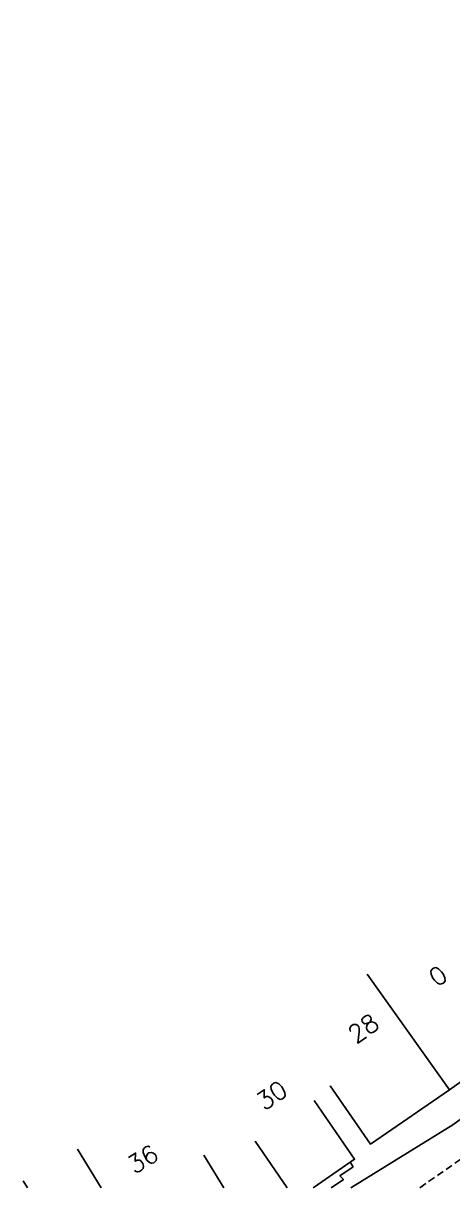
# Model space of a CAD drawing. Header units: millimetres. Extents: x 113000 to 114001, y 121999 to 123000.
# Drawn here: x 113541.7 to 113572, y 122000 to 122081.9 of the extents above; entities that cross this region are included whole.
import ezdxf
from ezdxf.enums import TextEntityAlignment as Align

# ---------------------------------------------------------------- set-up
doc = ezdxf.new("R2010")
doc.units = ezdxf.units.MM
doc.linetypes.add('DASHED', pattern=[0.75, 0.5, -0.25])
for name, color, linetype in [('W0001', 6, 'DASHED'), ('W0008', 7, 'CONTINUOUS'), ('W0100', 7, 'CONTINUOUS'), ('W0105', 7, 'CONTINUOUS'), ('W0991', 7, 'CONTINUOUS'), ('W1102', 7, 'CONTINUOUS')]:
    doc.layers.add(name, color=color, linetype=linetype)
doc.styles.get("Standard").update_dxf_attribs({"font": 'romans.shx', "width": 0.85})

msp = doc.modelspace()

# ---------------------------------------------------------------- linework, layer by layer
at = {"layer": 'W0001'}
msp.add_lwpolyline([(113569.647, 122000), (113576.214, 122004.573), (113596.497, 122020.301), (113613.78, 122033.821), (113627, 122043.698), (113643.491, 122057.177), (113671.276, 122079.886), (113690.291, 122095.517), (113705.177, 122108.057), (113712.117, 122114.622), (113717.99, 122122.376), (113728.179, 122141.289), (113742.033, 122166.742), (113750.664, 122182.567)], dxfattribs=at)
at = {"layer": 'W0008'}
msp.add_lwpolyline([(113700.405, 122107.102), (113687.283, 122096.397), (113675.136, 122086.307), (113662.243, 122075.748), (113649.774, 122065.525), (113643.849, 122060.762), (113642.101, 122059.332), (113637.816, 122055.772), (113635.603, 122053.872), (113618.496, 122040.393), (113606.186, 122030.817), (113603.973, 122029.088), (113581.112, 122011.198), (113579.812, 122010.149), (113571.959, 122004.43), (113564.786, 122000)], dxfattribs=at)
at = {"layer": 'W0100'}
for points in [[(113578.318, 122011.568), (113571.734, 122006.875), (113566.181, 122003.053), (113563.346, 122007.172), (113563.346, 122007.172), (113563.346, 122007.172), (113563.346, 122007.172), (113563.346, 122007.172), (113563.346, 122007.172), (113563.346, 122007.172), (113563.346, 122007.172), (113563.346, 122007.172), (113563.346, 122007.172), (113563.346, 122007.172), (113563.346, 122007.172), (113563.346, 122007.172), (113563.346, 122007.172), (113563.346, 122007.172), (113563.346, 122007.172), (113563.346, 122007.172), (113563.346, 122007.172), (113563.346, 122007.172), (113563.346, 122007.172), (113563.346, 122007.172), (113563.346, 122007.172), (113563.346, 122007.172), (113563.346, 122007.172), (113563.346, 122007.172), (113563.346, 122007.172), (113563.346, 122007.172), (113563.346, 122007.172), (113563.346, 122007.172), (113563.346, 122007.172), (113563.346, 122007.172), (113563.346, 122007.172), (113563.346, 122007.172), (113563.346, 122007.172), (113563.346, 122007.172), (113563.346, 122007.172), (113563.346, 122007.172), (113563.346, 122007.172), (113563.346, 122007.172), (113563.346, 122007.172), (113563.346, 122007.172), (113563.346, 122007.172), (113563.346, 122007.172), (113563.346, 122007.172), (113563.346, 122007.172), (113563.346, 122007.172), (113563.346, 122007.172), (113563.346, 122007.172), (113563.346, 122007.172), (113563.346, 122007.172), (113563.346, 122007.172), (113563.346, 122007.172), (113563.346, 122007.172), (113563.346, 122007.172), (113563.346, 122007.172), (113563.346, 122007.172), (113563.346, 122007.172), (113563.346, 122007.172), (113563.346, 122007.172), (113563.346, 122007.172), (113563.346, 122007.172), (113563.346, 122007.172), (113563.346, 122007.172), (113563.346, 122007.172), (113563.346, 122007.172), (113563.346, 122007.172), (113563.346, 122007.172), (113563.346, 122007.172), (113563.346, 122007.172), (113563.346, 122007.172), (113563.346, 122007.172), (113563.346, 122007.172), (113563.346, 122007.172), (113563.346, 122007.172), (113563.346, 122007.172), (113563.346, 122007.172), (113563.346, 122007.172), (113563.346, 122007.172), (113563.346, 122007.172), (113563.346, 122007.172), (113563.346, 122007.172), (113563.346, 122007.172), (113563.346, 122007.172), (113563.346, 122007.172), (113563.346, 122007.172), (113563.346, 122007.172), (113563.346, 122007.172), (113563.346, 122007.172), (113563.346, 122007.172), (113563.346, 122007.172), (113563.346, 122007.172), (113563.346, 122007.172), (113563.346, 122007.172), (113563.346, 122007.172), (113563.346, 122007.172), (113563.346, 122007.172), (113563.346, 122007.172), (113563.346, 122007.172), (113563.346, 122007.172), (113563.346, 122007.172), (113563.346, 122007.172), (113563.346, 122007.172), (113563.346, 122007.172), (113563.346, 122007.172), (113563.346, 122007.172), (113563.346, 122007.172), (113563.346, 122007.172), (113563.346, 122007.172), (113563.346, 122007.172), (113563.346, 122007.172), (113563.346, 122007.172), (113563.346, 122007.172), (113563.346, 122007.172), (113563.346, 122007.172), (113563.346, 122007.172)], [(113562.221, 122006.125), (113565.049, 122002.002), (113562.13, 122000)], [(113560.314, 122000), (113558.067, 122003.276), (113558.067, 122003.276), (113558.067, 122003.276), (113558.067, 122003.276), (113558.067, 122003.276), (113558.067, 122003.276), (113558.067, 122003.276), (113558.067, 122003.276), (113558.067, 122003.276), (113558.067, 122003.276), (113558.067, 122003.276), (113558.067, 122003.276), (113558.067, 122003.276), (113558.067, 122003.276), (113558.067, 122003.276), (113558.067, 122003.276), (113558.067, 122003.276), (113558.067, 122003.276), (113558.067, 122003.276), (113558.067, 122003.276), (113558.067, 122003.276), (113558.067, 122003.276), (113558.067, 122003.276), (113558.067, 122003.276), (113558.067, 122003.276), (113558.067, 122003.276), (113558.067, 122003.276), (113558.067, 122003.276), (113558.067, 122003.276), (113558.067, 122003.276), (113558.067, 122003.276), (113558.067, 122003.276), (113558.067, 122003.276), (113558.067, 122003.276), (113558.067, 122003.276), (113558.067, 122003.276), (113558.067, 122003.276), (113558.067, 122003.276), (113558.067, 122003.276), (113558.067, 122003.276), (113558.067, 122003.276), (113558.067, 122003.276), (113558.067, 122003.276), (113558.067, 122003.276), (113558.067, 122003.276), (113558.067, 122003.276), (113558.067, 122003.276), (113558.067, 122003.276), (113558.067, 122003.276), (113558.067, 122003.276), (113558.067, 122003.276), (113558.067, 122003.276), (113558.067, 122003.276), (113558.067, 122003.276), (113558.067, 122003.276), (113558.067, 122003.276), (113558.067, 122003.276), (113558.067, 122003.276), (113558.067, 122003.276), (113558.067, 122003.276), (113558.067, 122003.276), (113558.067, 122003.276), (113558.067, 122003.276), (113558.067, 122003.276), (113558.067, 122003.276), (113558.067, 122003.276), (113558.067, 122003.276), (113558.067, 122003.276), (113558.067, 122003.276), (113558.067, 122003.276), (113558.067, 122003.276), (113558.067, 122003.276), (113558.067, 122003.276), (113558.067, 122003.276), (113558.067, 122003.276), (113558.067, 122003.276), (113558.067, 122003.276), (113558.067, 122003.276), (113558.067, 122003.276), (113558.067, 122003.276), (113558.067, 122003.276), (113558.067, 122003.276), (113558.067, 122003.276), (113558.067, 122003.276), (113558.067, 122003.276), (113558.067, 122003.276), (113558.067, 122003.276), (113558.067, 122003.276), (113558.067, 122003.276), (113558.067, 122003.276), (113558.067, 122003.276), (113558.067, 122003.276), (113558.067, 122003.276), (113558.067, 122003.276), (113558.067, 122003.276), (113558.067, 122003.276), (113558.067, 122003.276), (113558.067, 122003.276), (113558.067, 122003.276), (113558.067, 122003.276), (113558.067, 122003.276), (113558.067, 122003.276), (113558.067, 122003.276), (113558.067, 122003.276), (113558.067, 122003.276), (113558.067, 122003.276), (113558.067, 122003.276), (113558.067, 122003.276), (113558.067, 122003.276), (113558.067, 122003.276), (113558.067, 122003.276), (113558.067, 122003.276), (113558.067, 122003.276), (113558.067, 122003.276), (113558.067, 122003.276), (113558.067, 122003.276), (113558.067, 122003.276)], [(113554.448, 122002.293), (113555.852, 122000)]]:
    msp.add_lwpolyline(points, dxfattribs=at)
at = {"layer": 'W0105'}
msp.add_line((113564.741, 122001.791), (113564.96, 122001.471), dxfattribs=at)
msp.add_lwpolyline([(113564.96, 122001.471), (113564.022, 122000.83), (113564.264, 122000.571), (113563.399, 122000)], dxfattribs=at)
at = {"layer": 'W1102'}
for p, q in [((113571.734, 122006.875), (113565.93, 122015.018)), ((113547.223, 122000), (113545.561, 122002.716)), ((113542.036, 122000), (113541.749, 122000.491))]:
    msp.add_line(p, q, dxfattribs=at)

# ---------------------------------------------------------------- texts
at = {"layer": 'W0991'}
for s, rotation, p in [('0', 35.47853, (113570.919, 122014.89)), ('28', 34.53413, (113565.673, 122011.202)), ('30', 34.45052, (113559.226, 122006.496)), ('36', 31.47205, (113550.158, 122002.012))]:
    msp.add_text(s, height=1.25, rotation=rotation, dxfattribs=at).set_placement(p, align=Align.MIDDLE)

doc.saveas('drawing.dxf')
